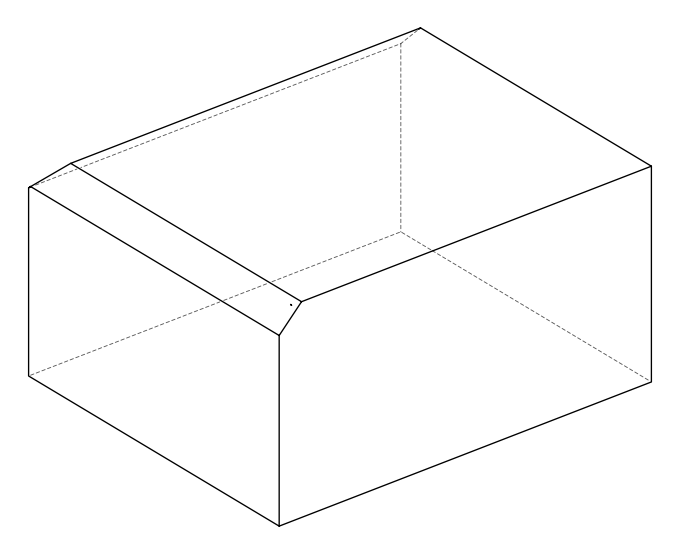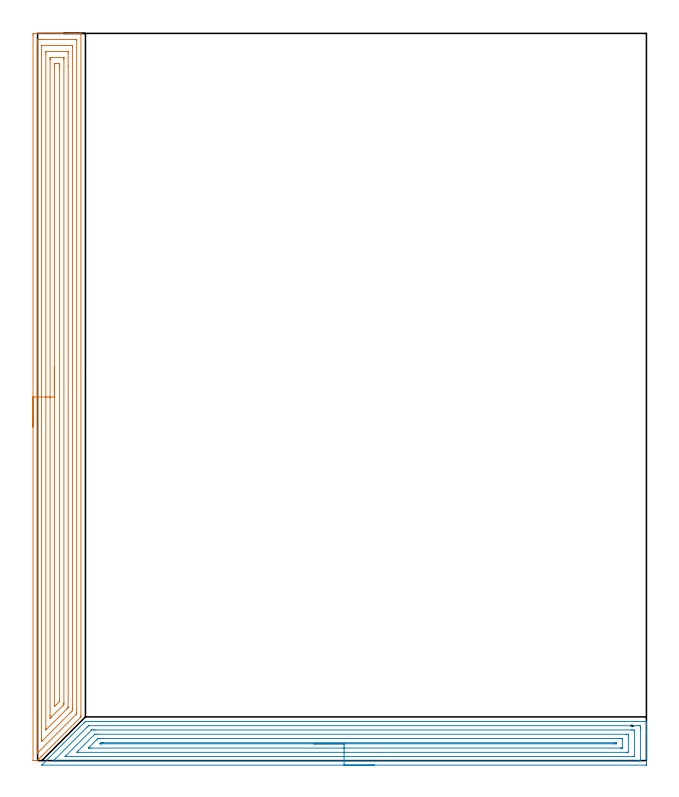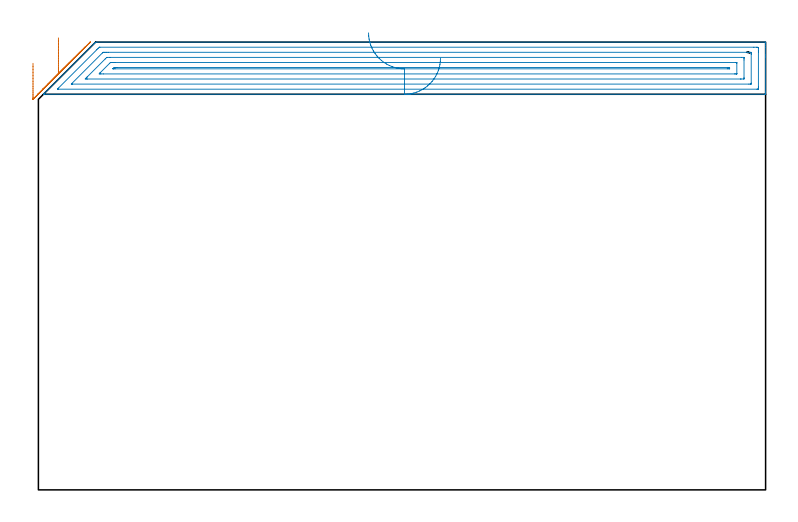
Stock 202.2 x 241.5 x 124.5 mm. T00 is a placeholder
(PLAN: 2 operations, 0 tool changes, 21.1 min)
(1 AREA_MILL | FG_CHAMFER_SURFACE | UGT0205_001 | 11.57 min | 30539 mm3)
(2 AREA_MILL_1 | FG_CHAMFER_SURFACE_1 | UGT0205_001 | 9.48 min | 20084 mm3)
(TOOL UGT0205_001 | Chamfer Mill 20 x 3 x 45 deg. | D20 FL50 Z2)
(OP 1 AREA_MILL)
G17 G21 G94 G90
T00 M6
G54
G17 G0 G90 X-1.5 Y110.75 S1061 M3
G43 Z134.5 H0
Z118.6
G94 G1 Y110.788 Z117.728 F250.
Y110.902 Z116.864
Y111.091 Z116.012
Y111.353 Z115.18
Y111.687 Z114.374
Y112.09 Z113.6
Y112.558 Z112.864
Y113.09 Z112.172
Y113.679 Z111.529
Y114.322 Z110.94
Y115.014 Z110.408
Y115.75 Z109.94
Y116.524 Z109.537
Y117.33 Z109.203
Y118.162 Z108.941
Y119.013 Z108.752
Y119.878 Z108.638
Y120.75 Z108.6
Y240.884
X-1.495 Y241.321 Z108.603
X-1.492 Y241.49 Z108.606
X-1.319 Y241.5 Z108.779
X10.692 Z120.787
X11.299 Z121.394
X11.847 Z121.944
X12.181 Z122.277
X12.729 Z122.825
X13.063 Z123.158
X14.055 Z124.155
X14.395 Y241.493 Z124.486
X14.397 Y241.492 Z124.488
X14.4 Y241.331 Z124.5
Y14.907
X14.394 Y14.503 Z124.49
X14.386 Y14.486 Z124.486
X1.6 Y1.699 Z111.697
X1.16 Y1.259 Z111.259
X0.719 Y0.817 Z110.815
X0.626 Y0.726 Z110.726
X0.516 Y0.616 Z110.615
X0.425 Y0.523 Z110.521
X0.336 Y0.436 Z110.435
X0.218 Y0.318 Z110.318
X0.131 Y0.229 Z110.227
X0.046 Y0.146 Z110.145
X-0.083 Y0.02 Z110.017
X-0.108 Y0.003 Z109.99
X-0.163 Y0.001 Z109.935
X-0.193 Y0. Z109.906
X-0.402 Z109.698
X-1.259 Z108.84
X-1.493 Y0.01 Z108.605
X-1.5 Y0.061 Z108.6
Y120.75
X-0.086 Z110.014
Y238.205
X-0.084 Y239.018 Z110.016
X-0.083 Y239.098 Z110.017
X-0.069 Y239.49 Z110.031
X0.324 Y239.498 Z110.424
X0.719 Y239.499 Z110.819
X1.203 Y239.5 Z111.303
X12.181 Y239.499 Z122.281
X12.669 Y239.497 Z122.769
X12.884 Y239.49 Z122.984
X12.979 Y239.469 Z123.079
X12.985 Y239.177 Z123.085
Y239.098
Y15.8
X12.981 Y15.597 Z123.081
X12.979 Y15.55 Z123.079
X12.951 Y15.513 Z123.051
X12.889 Y15.445 Z122.989
X12.712 Y15.263 Z122.812
X0.184 Y2.734 Z110.284
X0.072 Y2.625 Z110.172
X-0.025 Y2.534 Z110.075
X-0.079 Y2.487 Z110.021
X-0.086 Y3.295 Z110.014
Y120.75
X1.329 Z111.429
Y237.311
X1.331 Y237.449 Z111.431
X1.333 Y237.482 Z111.433
X1.335 Y237.49 Z111.435
X1.353 Y237.493 Z111.453
X1.416 Y237.499 Z111.516
X11.113 Y237.5 Z121.213
X11.299 Y237.499 Z121.399
X11.486 Y237.497 Z121.586
X11.538 Y237.494 Z121.638
X11.565 Y237.49 Z121.665
X11.567 Y237.475 Z121.667
X11.57 Y237.403 Z121.67
X11.571 Y237.311 Z121.671
Y237.036
Y17.586
X11.57 Y17.313 Z121.67
X11.564 Y16.693 Z121.664
X11.555 Y16.566 Z121.655
X11.491 Y16.499 Z121.591
X11.299 Y16.301 Z121.399
X11.052 Y16.051 Z121.152
X10.801 Y15.8 Z120.901
X1.6 Y6.601 Z111.7
X1.467 Y6.472 Z111.567
X1.378 Y6.39 Z111.478
X1.335 Y6.358 Z111.435
X1.333 Y6.409 Z111.433
X1.331 Y6.593 Z111.431
X1.329 Y6.868 Z111.429
X1.328 Y7.144 Z111.428
X1.329 Y120.75 Z111.429
X2.743 Z112.843
Y234.632
X2.746 Y235.258 Z112.846
X2.75 Y235.469 Z112.85
X2.754 Y235.491 Z112.854
X2.775 Y235.494 Z112.875
X2.828 Y235.497 Z112.928
X2.935 Y235.499 Z113.035
X9.561 Y235.5 Z119.661
X9.968 Y235.49 Z120.068
X10.15 Y235.477 Z120.25
X10.152 Y235.372 Z120.252
X10.156 Y234.897 Z120.256
X10.157 Y230.635 Z120.257
Y17.851
X10.155 Y17.718 Z120.255
X10.153 Y17.653 Z120.253
X10.151 Y17.623 Z120.251
X10.129 Y17.586 Z120.229
X9.833 Y17.285 Z119.933
X9.536 Y16.985 Z119.636
X2.843 Y10.292 Z112.943
X2.785 Y10.238 Z112.885
X2.756 Y10.214 Z112.856
X2.748 Y10.21 Z112.848
X2.747 Y10.214 Z112.847
X2.745 Y10.272 Z112.845
X2.743 Y10.441 Z112.843
Y10.73
Y120.75
X4.157 Z114.257
Y232.935
X4.158 Y233.025 Z114.258
X4.162 Y233.205 Z114.262
X4.172 Y233.49 Z114.272
X4.246 Y233.493 Z114.346
X4.482 Y233.499 Z114.582
X8.654 Y233.5 Z118.754
X8.697 Y233.498 Z118.797
X8.72 Y233.495 Z118.82
X8.729 Y233.491 Z118.829
X8.736 Y233.473 Z118.836
X8.741 Y233.115 Z118.841
X8.743 Y232.935 Z118.843
Y19.193
X8.741 Y19.013 Z118.841
X8.736 Y18.658 Z118.836
X8.654 Y18.558 Z118.754
X8.617 Y18.517 Z118.717
X8.581 Y18.48 Z118.681
X4.624 Y14.524 Z114.724
X4.246 Y14.151 Z114.346
X4.175 Y14.085 Z114.275
X4.162 Y14.097 Z114.262
X4.159 Y14.101 Z114.259
X4.157 Y14.907 Z114.257
Y14.997
Y120.75
X5.571 Z115.671
Y230.166
X5.573 Y230.608 Z115.673
X5.576 Y231.059 Z115.676
X5.581 Y231.493 Z115.681
X6.009 Y231.496 Z116.109
X6.457 Y231.499 Z116.557
X6.891 Y231.495 Z116.991
X7.319 Y231.49 Z117.419
X7.324 Y231.059 Z117.424
X7.327 Y230.617 Z117.427
X7.329 Y230.166 Z117.429
Y229.722
Y20.266
X7.327 Y19.824 Z117.427
X7.324 Y19.711 Z117.424
X7.322 Y19.686 Z117.422
X7.31 Y19.669 Z117.41
X7.274 Y19.628 Z117.374
X7.025 Y19.373 Z117.125
X6.958 Y19.305 Z117.058
X6.132 Y18.48 Z116.232
X6.009 Y18.357 Z116.109
X5.624 Y17.977 Z115.724
X5.592 Y17.948 Z115.692
X5.577 Y17.938 Z115.677
X5.574 Y17.957 Z115.674
X5.573 Y17.978 Z115.673
X5.571 Y18.03 Z115.671
Y120.75
Y121.622 Z115.709
Y122.486 Z115.823
Y123.338 Z116.012
Y124.17 Z116.274
Y124.976 Z116.608
Y125.75 Z117.011
Y126.486 Z117.48
Y127.178 Z118.011
Y127.821 Z118.6
Y128.41 Z119.243
Y128.941 Z119.935
Y129.41 Z120.671
Y129.813 Z121.445
Y130.147 Z122.251
Y130.409 Z123.083
Y130.598 Z123.935
Y130.712 Z124.8
Y130.75 Z125.671
G0 Z134.5
M5
M2
(OP 2 AREA_MILL_1)
G17 G21 G94 G90
T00 M6
G54
G17 G0 G90 X111.8 Y-1.5 S1061 M3
G43 Z134.5 H0
Z120.
G94 G1 X111.762 Z119.128 F250.
X111.648 Z118.264
X111.459 Z117.412
X111.197 Z116.58
X110.863 Z115.774
X110.46 Z115.
X109.992 Z114.264
X109.46 Z113.572
X108.871 Z112.929
X108.228 Z112.34
X107.536 Z111.808
X106.8 Z111.34
X106.026 Z110.937
X105.22 Z110.603
X104.388 Z110.341
X103.537 Z110.152
X102.672 Z110.038
X101.8 Z110.
X1.648
X1.522 Y-1.498 Z110.002
X1.416 Y-1.492 Z110.006
X1.531 Y-1.371 Z110.126
X1.691 Y-1.209 Z110.29
X15.355 Y12.456 Z123.955
X15.655 Y12.755 Z124.254
X15.905 Y12.998 Z124.487
X16.247 Y13. Z124.5
X202.058
X202.19 Y12.997 Z124.488
X202.193 Y12.961 Z124.452
X202.2 Y12.634 Z124.133
Y12.104 Z123.603
Y11.536 Z123.031
Y9.472 Z120.969
Y8.866 Z120.36
Y-0.926 Z110.571
X202.198 Y-1.232 Z110.265
X202.19 Y-1.492 Z110.005
X201.93 Y-1.499 Z109.999
X101.8 Y-1.5 Z110.
Y-0.086 Z111.414
X5.552 Y-0.085 Z111.415
X5.503 Y-0.084 Z111.416
X5.404 Y-0.079 Z111.421
X5.29 Y-0.07 Z111.43
X5.32 Y-0.036 Z111.464
X5.434 Y0.082 Z111.582
X5.552 Y0.203 Z111.703
X16.247 Y10.897 Z122.397
X16.568 Y11.215 Z122.715
X16.897 Y11.536 Z123.036
X16.945 Y11.579 Z123.079
X17.039 Y11.583 Z123.083
X17.089 Y11.585 Z123.085
X198.939 Y11.586 Z123.086
X199.784 Y11.582 Z123.082
X199.83 Y11.579 Z123.079
X200.19 Y11.536 Z123.036
X200.197 Y11.17 Z122.67
X200.199 Y10.646 Z122.146
X200.2 Y10.276 Z121.776
X200.199 Y0.486 Z111.986
X200.192 Y-0.036 Z111.464
X200.19 Y-0.076 Z111.424
X200.028 Y-0.082 Z111.418
X199.929 Y-0.085 Z111.415
X199.879 Y-0.086 Z111.414
X199.83
X101.8
Y1.328 Z112.828
X9.533 Y1.329 Z112.829
X9.376 Y1.33 Z112.83
X9.189 Y1.335 Z112.835
X9.148 Y1.337 Z112.837
X9.17 Y1.364 Z112.864
X9.217 Y1.416 Z112.916
X9.275 Y1.476 Z112.976
X9.33 Y1.531 Z113.031
X17.792 Y9.992 Z121.492
X17.873 Y10.071 Z121.571
X17.941 Y10.131 Z121.631
X17.982 Y10.164 Z121.664
X18.029 Y10.166 Z121.666
X18.505 Y10.17 Z121.67
X18.92 Y10.171 Z121.671
X19.395
X197.156
X197.633 Y10.17 Z121.67
X198.048 Y10.167 Z121.667
X198.177 Y10.165 Z121.665
X198.191 Y9.908 Z121.408
X198.197 Y9.756 Z121.256
X198.2 Y9.604 Z121.104
X198.199 Y1.593 Z113.093
X198.195 Y1.44 Z112.94
X198.19 Y1.344 Z112.844
X198.15 Y1.335 Z112.835
X198.048 Y1.333 Z112.833
X197.572 Y1.329 Z112.829
X101.8 Y1.328 Z112.828
Y2.743 Z114.243
X13.573
X13.463 Y2.744 Z114.244
X13.018 Y2.75 Z114.25
X13.233 Y2.974 Z114.474
X13.471 Y3.22 Z114.72
X13.573 Y3.324 Z114.824
X18.572 Y8.323 Z119.823
X18.92 Y8.67 Z120.17
X18.99 Y8.733 Z120.233
X19.009 Y8.748 Z120.248
X19.035 Y8.751 Z120.251
X19.811 Y8.757 Z120.257
X19.92
X195.483 Y8.756 Z120.256
X196.165 Y8.75 Z120.25
X196.19 Y8.742 Z120.242
X196.193 Y8.699 Z120.199
X196.197 Y8.605 Z120.105
X196.199 Y8.417 Z119.917
X196.2 Y8.041 Z119.541
X196.199 Y3.112 Z114.612
X196.197 Y2.906 Z114.406
X196.193 Y2.803 Z114.303
X196.19 Y2.757 Z114.257
X196.151 Y2.749 Z114.249
X195.374 Y2.743 Z114.243
X195.265
X101.8
Y4.157 Z115.657
X18.029
X17.395 Y4.158 Z115.658
X17.138 Y4.16 Z115.66
X16.898 Y4.164 Z115.664
X17.114 Y4.415 Z115.915
X17.125 Y4.427 Z115.927
X19.811 Y7.113 Z118.613
X19.992 Y7.282 Z118.782
X20.054 Y7.336 Z118.836
X20.128 Y7.338 Z118.838
X20.446 Y7.342 Z118.842
X20.703 Y7.343 Z118.843
X21.336
X193.85 Y7.342 Z118.842
X194.022 Y7.341 Z118.841
X194.159 Y7.337 Z118.837
X194.191 Y7.335 Z118.835
X194.194 Y7.322 Z118.822
X194.196 Y7.288 Z118.788
X194.199 Y7.085 Z118.585
Y4.263 Z115.763
X194.198 Y4.187 Z115.687
X194.195 Y4.169 Z115.669
X194.191 Y4.165 Z115.665
X194.18 Y4.162 Z115.662
X194.108 Y4.159 Z115.659
X193.849 Y4.157 Z115.657
X193.592
X101.8
Y5.571 Z117.071
X21.327
X21.003 Y5.572 Z117.072
X20.808 Y5.575 Z117.075
X20.75 Y5.578 Z117.078
X20.739 Y5.58 Z117.08
X20.749 Y5.592 Z117.092
X20.807 Y5.656 Z117.156
X20.889 Y5.738 Z117.238
X21.027 Y5.871 Z117.371
X21.075 Y5.915 Z117.415
X21.164 Y5.922 Z117.422
X21.358 Y5.925 Z117.425
X21.594 Y5.928 Z117.428
X21.86 Y5.929 Z117.429
X191.809 Y5.928 Z117.428
X192.078 Y5.926 Z117.426
X192.159 Y5.923 Z117.423
X192.19 Y5.92 Z117.42
X192.192 Y5.902 Z117.402
X192.198 Y5.807 Z117.307
X192.196 Y5.652 Z117.152
X192.193 Y5.599 Z117.099
X192.191 Y5.582 Z117.082
X192.166 Y5.578 Z117.078
X191.809 Y5.574 Z117.074
X191.542 Y5.572 Z117.072
X101.8 Y5.571 Z117.071
X100.928 Z117.109
X100.064 Z117.223
X99.212 Z117.412
X98.38 Z117.674
X97.574 Z118.008
X96.8 Z118.411
X96.064 Z118.88
X95.372 Z119.411
X94.729 Z120.
X94.14 Z120.643
X93.609 Z121.335
X93.14 Z122.071
X92.737 Z122.845
X92.403 Z123.651
X92.141 Z124.483
X91.952 Z125.335
X91.838 Z126.2
X91.8 Z127.071
G0 Z134.5
M5
M2
